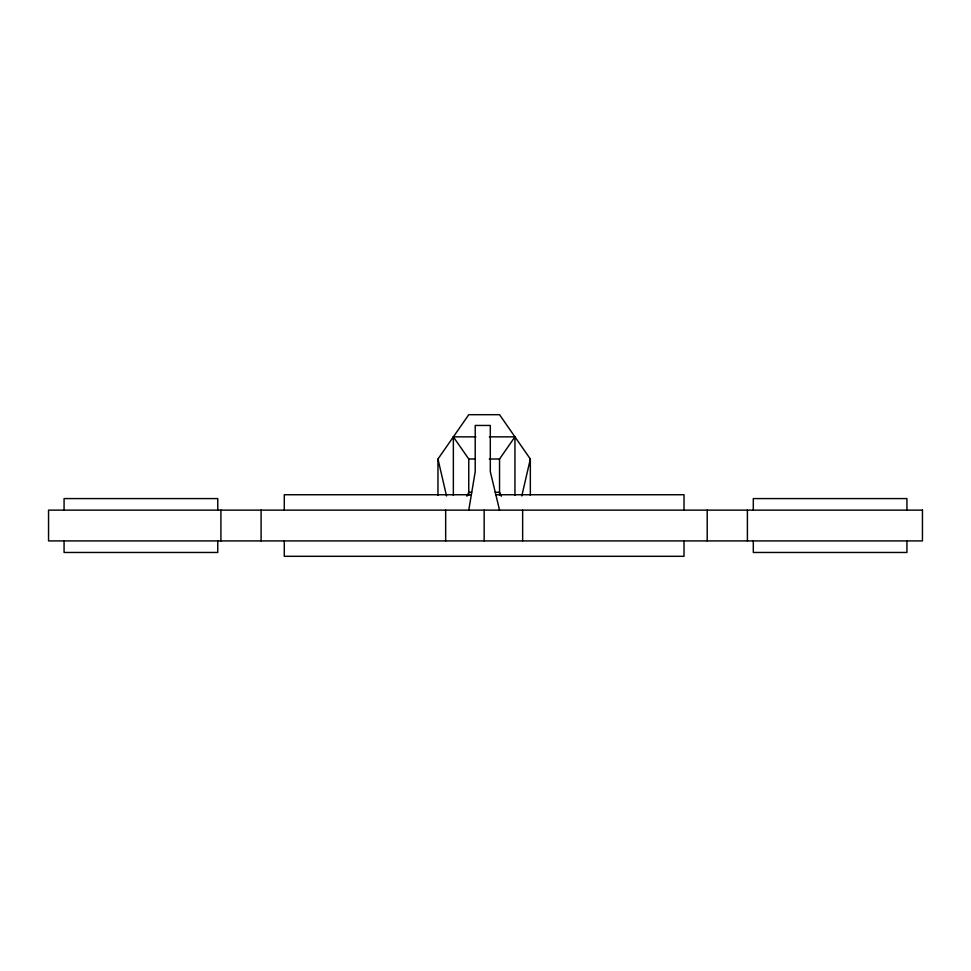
<?xml version="1.0" encoding="UTF-8"?>
<svg xmlns="http://www.w3.org/2000/svg" width="971" height="971" viewBox="0 0 971 971"><rect width="100%" height="100%" fill="white"/><g stroke="black" fill="none" stroke-linecap="round" stroke-linejoin="round"><path stroke-width="1.46" d="M468.762 510.127L475.22 471.639L475.22 425.456L490.306 425.456L490.306 471.639L499.543 510.127M521.791 495.963L530.336 459.016L499.543 414.69L468.762 414.69L437.97 459.016L437.97 495.295M466.917 496.266L468.762 492.273L471.688 492.273M499.543 495.295L499.543 459.016L514.946 436.853L489.408 436.853M453.36 495.465L453.36 436.853L475.899 436.853M453.36 436.853L468.762 459.016L474.625 459.016M489.287 459.016L499.543 459.016M495.149 492.273L499.543 492.273L501.4 496.266M470.85 494.737L284.285 494.737L284.285 510.127M495.975 494.737L684.021 494.737L684.021 510.127M437.97 459.016L446.526 495.963M906.926 510.127L906.926 498.584L753.302 498.584L753.302 510.127M906.926 540.92L906.926 552.463L753.302 552.463L753.302 540.92M747.403 510.127L747.403 540.92M707.204 510.127L707.204 540.92M684.021 540.92L684.021 556.31L284.285 556.31L284.285 540.92M530.336 459.016L530.336 495.295M522.641 510.127L522.641 540.92M514.946 436.853L514.946 495.465M484.153 510.127L484.153 540.92M468.762 459.016L468.762 495.295M445.665 510.127L445.665 540.92M261.102 510.127L261.102 540.92M220.915 510.127L220.915 540.92M217.759 510.127L217.759 498.584L64.074 498.584L64.074 510.127M217.759 540.92L217.759 552.463L64.074 552.463L64.074 540.92M922.45 510.127L48.55 510.127L48.55 540.92L922.45 540.92L922.45 510.127"/></g></svg>
